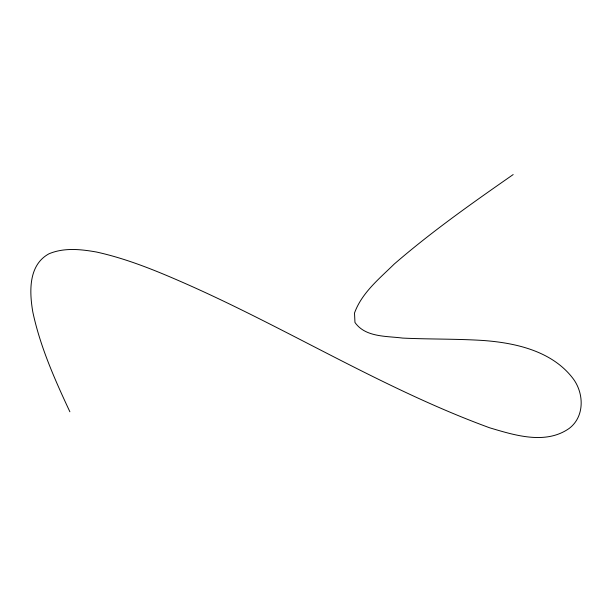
<?xml version="1.0" encoding="UTF-8"?>
<svg xmlns="http://www.w3.org/2000/svg" width="612" height="612" viewBox="0 0 612 612"><rect width="100%" height="100%" fill="white"/><g stroke="black" fill="none" stroke-linecap="round" stroke-linejoin="round"><path stroke-width="0.92" d="M513.17 174.573C472.433 202.939 431.751 231.558 394.189 264.093C379.272 278.766 361.868 292.735 354.509 313.015L354.96 322.447C365.425 337.457 386.417 335.965 402.619 338.084C429.433 339.354 456.3 338.773 483.098 340.479C515.419 342.85 551.366 350.844 572.373 377.688C584.108 392.338 585.133 416.374 569.168 428.438C545.537 444.993 514.837 435.293 489.722 427.819C384.512 389.37 288.963 329.386 186.729 284.159C157.506 271.261 127.793 258.922 96.497 252.029C80.769 249.252 64.115 247.439 48.975 253.796C28.244 265.019 29.361 291.832 32.796 311.89C40.201 346.836 54.828 379.578 69.883 411.777"/></g></svg>
